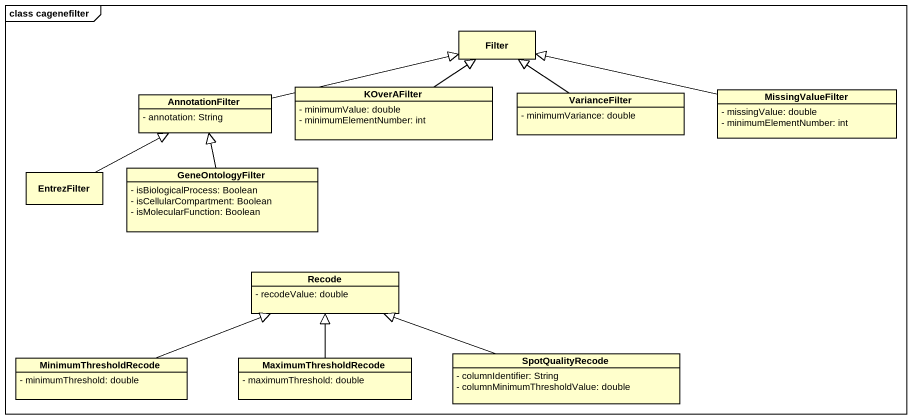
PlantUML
@startuml
mainframe class cagenefilter
hide circle
hide empty members
skinparam classAttributeIconSize 0
class Filter
class AnnotationFilter {
  - annotation: String
}
class KOverAFilter {
  - minimumValue: double
  - minimumElementNumber: int
}
class VarianceFilter {
  - minimumVariance: double
}
class MissingValueFilter {
  - missingValue: double
  - minimumElementNumber: int
}
class EntrezFilter
class GeneOntologyFilter {
  - isBiologicalProcess: Boolean
  - isCellularCompartment: Boolean
  - isMolecularFunction: Boolean
}
class Recode {
  - recodeValue: double
}
class MinimumThresholdRecode {
  - minimumThreshold: double
}
class MaximumThresholdRecode {
  - maximumThreshold: double
}
class SpotQualityRecode {
  - columnIdentifier: String
  - columnMinimumThresholdValue: double
}
AnnotationFilter -right-|> Filter
KOverAFilter -up-|> Filter
VarianceFilter -up-|> Filter
MissingValueFilter -left-|> Filter
EntrezFilter -right-|> AnnotationFilter
GeneOntologyFilter -up-|> AnnotationFilter
MinimumThresholdRecode -right-|> Recode
MaximumThresholdRecode -up-|> Recode
SpotQualityRecode -left-|> Recode
@enduml
